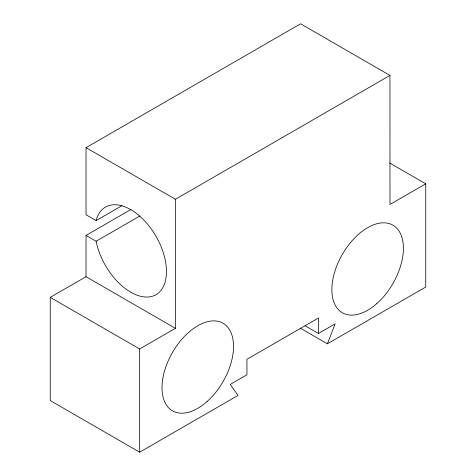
<?xml version="1.0" encoding="UTF-8"?>
<svg xmlns="http://www.w3.org/2000/svg" width="476" height="476" viewBox="0 0 476 476"><rect width="100%" height="100%" fill="white"/><g stroke="black" fill="none" stroke-linecap="round" stroke-linejoin="round"><path stroke-width="0.71" d="M300.582 328.327L327.399 343.809L425.74 287.034L425.74 183.807L389.981 204.454L389.963 75.422L300.582 23.8L86.019 147.673L86.019 214.771L96.116 220.602L96.182 220.275A50.569 29.197 60 0 1 130.721 209.613A50.569 29.197 60 0 1 165.261 260.158C166.624 267.197 167.016 274.527 165.261 281.53A50.569 29.197 60 0 1 130.721 292.193A50.569 29.197 60 0 1 96.182 241.647L96.116 241.249L86.019 235.418L86.019 276.711L175.418 328.327L139.658 348.967L50.26 297.357L50.26 400.584L139.658 452.2L238 395.425L230.259 384.412L246.943 374.779L246.943 359.297L318.462 318.004L318.462 333.486L305.051 325.745M327.399 343.809L335.14 323.858L318.462 333.486M96.116 220.602L121.802 205.769M86.019 235.418L130.977 209.464M96.116 241.249L139.789 216.033M175.418 328.327L175.412 199.289L389.963 75.422M50.26 297.357L86.019 276.711M389.719 163.012L425.74 183.807M86.019 147.673L175.412 199.289M139.658 348.967L139.658 452.2M376.885 303.51A50.569 29.197 -60 0 0 392.914 225.172A50.569 29.197 -60 0 0 333.087 278.222A50.569 29.197 -60 0 0 376.885 303.51M207.024 401.577A50.569 29.197 -60 0 0 223.054 323.24A50.569 29.197 -60 0 0 163.226 376.29A50.569 29.197 -60 0 0 207.024 401.577"/></g></svg>
